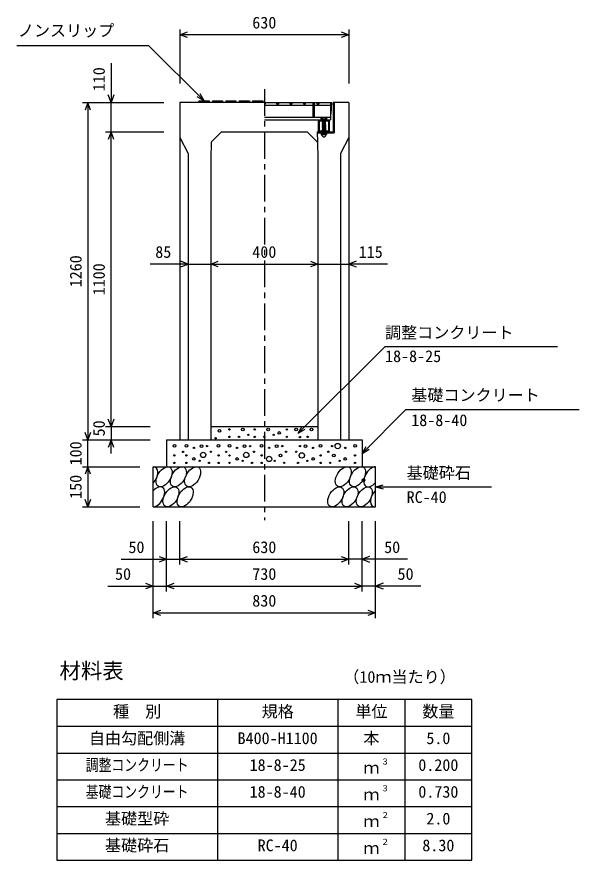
# Model space of a CAD drawing. Units: millimetres, scale not verified. Extents: x -16800 to 16800, y -5940 to 5940.
# Drawn here: x 4433 to 6532, y -3348 to -199 of the extents above; entities that cross this region are included whole.
import ezdxf
from ezdxf.enums import TextEntityAlignment as Align

# ---------------------------------------------------------------- set-up
doc = ezdxf.new("R2010")
doc.units = ezdxf.units.MM
doc.header["$LTSCALE"] = 20
doc.header["$PDMODE"] = 32
doc.header["$PDSIZE"] = 10
doc.linetypes.add('CHAIN1', pattern=[8, 5, -1, 1, -1])
doc.linetypes.add('DOTTED', pattern=[1.75, 0.25, -1.5])
for name, color, linetype, lineweight in [('0-0_DIM', 7, 'Continuous', 25), ('0-2_HATCH', 6, 'Continuous', 25), ('0-3_HYO', 3, 'Continuous', 25), ('0-4_HYO2', 4, 'Continuous', 25), ('0-5_OUTLINE', 3, 'Continuous', 25), ('0-6_TXT', 7, 'Continuous', 25)]:
    doc.layers.add(name, color=color, linetype=linetype, lineweight=lineweight)
doc.layers.add('0-A__0-0_', color=4, linetype='Continuous')
doc.styles.add('ＭＳ ゴシック', font='')
doc.styles.get('ＭＳ ゴシック').set_extended_font_data('MS Gothic')

msp = doc.modelspace()

# ---------------------------------------------------------------- linework, layer by layer
at = {"layer": '0-0_DIM'}
for p, q in [((5041.78, -245.58), (5041.78, -447.32)), ((5671.78, -245.58), (5671.78, -447.32)), ((5671.78, -265.58), (5041.78, -265.58)), ((4432.68, -305.25), (4924.75, -305.25)), ((5131.78, -512.29), (4924.75, -305.25)), ((4784.25, -371.63), (4784.25, -518.79)), ((5131.78, -512.29), (5105.8, -497.29)), ((5131.78, -512.29), (5116.78, -486.31)), ((4677.58, -518.79), (4980.91, -518.79)), ((4697.58, -518.79), (4697.58, -1778.79)), ((4784.25, -628.79), (4784.25, -518.79)), ((4764.25, -628.79), (4980.91, -628.79)), ((4784.25, -1728.79), (4784.25, -628.79)), ((5071.78, -1122.03), (4930.6, -1122.03)), ((5071.78, -1122.03), (5156.78, -1122.03)), ((5156.78, -1122.03), (5556.78, -1122.03)), ((5556.78, -1122.03), (5671.78, -1122.03)), ((5816.25, -1122.03), (5671.78, -1122.03)), ((5885.44, -1665.14), (5721.78, -1828.79)), ((5885.44, -1665.14), (6532.31, -1665.14)), ((4764.25, -1728.79), (4930.91, -1728.79)), ((4784.25, -1728.79), (4784.25, -1778.79)), ((5483.1, -1753.79), (5498.1, -1727.81)), ((5483.1, -1753.79), (5509.08, -1738.79)), ((4677.58, -1778.79), (4930.91, -1778.79)), ((4697.58, -1878.79), (4697.58, -1778.79)), ((4784.25, -1828.79), (4784.25, -1778.79)), ((5721.78, -1828.79), (5736.78, -1802.81)), ((5721.78, -1828.79), (5747.76, -1813.79)), ((4677.58, -1878.79), (4891.78, -1878.79)), ((4697.58, -1878.79), (4697.58, -2028.79)), ((5771.78, -1953.79), (5800.76, -1946.02)), ((5771.78, -1953.79), (6205.1, -1953.79)), ((5771.78, -1953.79), (5800.76, -1961.55)), ((4677.58, -2028.79), (4891.78, -2028.79)), ((4941.78, -2444.3), (4941.78, -2081.96)), ((4991.78, -2344.3), (4991.78, -2081.96)), ((5041.78, -2244.3), (5041.78, -2081.96)), ((5671.78, -2244.3), (5671.78, -2081.96)), ((5721.78, -2344.3), (5721.78, -2081.96)), ((5771.78, -2444.3), (5771.78, -2081.96)), ((4821.78, -2224.3), (5041.78, -2224.3)), ((5041.78, -2224.3), (5671.78, -2224.3)), ((5891.78, -2224.3), (5671.78, -2224.3)), ((4771.78, -2324.3), (4991.78, -2324.3)), ((4991.78, -2324.3), (5721.78, -2324.3)), ((5941.78, -2324.3), (5721.78, -2324.3)), ((4941.78, -2424.3), (5771.78, -2424.3))]:
    msp.add_line(p, q, dxfattribs=at)
at = {"layer": '0-0_DIM', "linetype": 'CHAIN1'}
msp.add_line((5356.78, -468.79), (5356.78, -2078.79), dxfattribs=at)
at = {"layer": '0-0_DIM'}
for points in [[(5070.01, -275.84), (5041.82, -265.58), (5070.01, -255.32)], [(5643.63, -255.32), (5671.82, -265.58), (5643.63, -275.84)], [(4794.51, -490.6), (4784.25, -518.79), (4773.99, -490.6)], [(4707.84, -546.98), (4697.58, -518.79), (4687.32, -546.98)], [(4794.51, -656.98), (4784.25, -628.79), (4773.99, -656.98)], [(5043.59, -1132.29), (5071.78, -1122.03), (5043.59, -1111.77)], [(5184.97, -1132.29), (5156.78, -1122.03), (5184.97, -1111.77)], [(5528.59, -1111.77), (5556.78, -1122.03), (5528.59, -1132.29)], [(5699.97, -1111.77), (5671.78, -1122.03), (5699.97, -1132.29)], [(5483.1, -1753.79), (5807.57, -1429.33), (6451.12, -1429.33)], [(4794.51, -1700.6), (4784.25, -1728.79), (4773.99, -1700.6)], [(4707.84, -1750.6), (4697.58, -1778.79), (4687.32, -1750.6)], [(4794.51, -1806.98), (4784.25, -1778.79), (4773.99, -1806.98)], [(4707.84, -1906.98), (4697.58, -1878.79), (4687.32, -1906.98)], [(4707.84, -2000.6), (4697.58, -2028.79), (4687.32, -2000.6)], [(4963.59, -2214.04), (4991.78, -2224.3), (4963.59, -2234.56)], [(5069.97, -2234.56), (5041.78, -2224.3), (5069.97, -2214.04)], [(5643.59, -2214.04), (5671.78, -2224.3), (5643.59, -2234.56)], [(5749.97, -2214.04), (5721.78, -2224.3), (5749.97, -2234.56)], [(4913.59, -2314.04), (4941.78, -2324.3), (4913.59, -2334.56)], [(5019.97, -2334.56), (4991.78, -2324.3), (5019.97, -2314.04)], [(5693.59, -2314.04), (5721.78, -2324.3), (5693.59, -2334.56)], [(5799.97, -2314.04), (5771.78, -2324.3), (5799.97, -2334.56)], [(4969.97, -2434.56), (4941.78, -2424.3), (4969.97, -2414.04)], [(5743.59, -2414.04), (5771.78, -2424.3), (5743.59, -2434.56)]]:
    msp.add_lwpolyline(points, dxfattribs=at)
at = {"layer": '0-2_HATCH'}
for p, q in [((5112.78, -512.29), (5111.78, -518.79)), ((5112.78, -512.29), (5150.78, -512.29)), ((5150.78, -512.29), (5151.78, -518.79)), ((5162.78, -512.29), (5161.78, -518.79)), ((5162.78, -512.29), (5200.78, -512.29)), ((5200.78, -512.29), (5201.78, -518.79)), ((5212.78, -512.29), (5211.78, -518.79)), ((5212.78, -512.29), (5250.78, -512.29)), ((5250.78, -512.29), (5251.78, -518.79)), ((5262.78, -512.29), (5261.78, -518.79)), ((5262.78, -512.29), (5300.78, -512.29)), ((5300.78, -512.29), (5301.78, -518.79)), ((5312.78, -512.29), (5311.78, -518.79)), ((5312.78, -512.29), (5350.78, -512.29)), ((5350.78, -512.29), (5351.78, -518.79)), ((5356.78, -518.79), (5609.28, -518.79)), ((5356.78, -528.79), (5537.78, -528.79)), ((5537.78, -518.79), (5537.78, -573.79)), ((5542.28, -518.79), (5542.28, -573.79)), ((5542.28, -528.79), (5603.28, -528.79)), ((5603.28, -518.79), (5603.28, -583.79)), ((5614.28, -518.79), (5614.28, -628.79)), ((5617.48, -518.79), (5617.48, -631.99)), ((5356.78, -573.79), (5603.28, -573.79)), ((5356.78, -583.79), (5603.28, -583.79)), ((5570.78, -576.29), (5568.78, -577.79)), ((5568.78, -583.79), (5568.78, -577.79)), ((5589.78, -583.79), (5568.78, -583.79)), ((5569.11, -577.51), (5570.78, -576.29)), ((5587.78, -576.29), (5570.78, -576.29)), ((5572.78, -583.79), (5585.78, -583.79)), ((5572.78, -584.79), (5573.78, -583.79)), ((5573.78, -585.79), (5572.78, -584.79)), ((5572.78, -586.79), (5573.78, -585.79)), ((5573.78, -587.79), (5572.78, -586.79)), ((5572.78, -588.79), (5573.78, -587.79)), ((5585.78, -587.79), (5572.78, -588.79)), ((5573.78, -589.79), (5572.78, -588.79)), ((5572.78, -590.79), (5573.78, -589.79)), ((5585.78, -589.79), (5572.78, -590.79)), ((5573.78, -591.79), (5572.78, -590.79)), ((5572.78, -592.79), (5573.78, -591.79)), ((5585.78, -591.79), (5572.78, -592.79)), ((5573.78, -593.79), (5572.78, -592.79)), ((5572.78, -594.79), (5573.78, -593.79)), ((5585.78, -593.79), (5572.78, -594.79)), ((5573.78, -595.79), (5572.78, -594.79)), ((5585.78, -595.79), (5572.78, -596.79)), ((5572.78, -596.79), (5573.78, -595.79)), ((5585.78, -597.79), (5572.78, -598.79)), ((5573.78, -583.79), (5573.78, -577.79)), ((5584.78, -583.79), (5584.78, -577.79)), ((5584.78, -584.79), (5585.78, -583.79)), ((5585.78, -585.79), (5584.78, -584.79)), ((5584.78, -588.79), (5585.78, -587.79)), ((5585.78, -589.79), (5584.78, -588.79)), ((5584.78, -590.79), (5585.78, -589.79)), ((5585.78, -591.79), (5584.78, -590.79)), ((5584.78, -592.79), (5585.78, -591.79)), ((5585.78, -593.79), (5584.78, -592.79)), ((5584.78, -596.79), (5585.78, -595.79)), ((5585.78, -597.79), (5584.78, -596.79)), ((5584.78, -598.79), (5585.78, -597.79)), ((5589.46, -577.51), (5587.78, -576.29)), ((5589.78, -583.79), (5589.78, -577.79)), ((5554.28, -628.79), (5555.24, -667.25)), ((5554.28, -628.79), (5614.28, -628.79)), ((5573.78, -599.79), (5572.78, -598.79)), ((5585.78, -599.79), (5572.78, -600.79)), ((5572.78, -600.79), (5573.78, -599.79)), ((5573.78, -601.79), (5572.78, -600.79)), ((5585.78, -601.79), (5572.78, -602.79)), ((5572.78, -602.79), (5573.78, -601.79)), ((5573.78, -603.79), (5572.78, -602.79)), ((5585.78, -603.79), (5572.78, -604.79)), ((5572.78, -604.79), (5573.78, -603.79)), ((5573.78, -605.79), (5572.78, -604.79)), ((5585.78, -605.79), (5572.78, -606.79)), ((5572.78, -606.79), (5573.78, -605.79)), ((5573.78, -607.79), (5572.78, -606.79)), ((5585.78, -607.79), (5572.78, -608.79)), ((5572.78, -608.79), (5573.78, -607.79)), ((5573.78, -609.79), (5572.78, -608.79)), ((5585.78, -609.79), (5572.78, -610.79)), ((5572.78, -610.79), (5573.78, -609.79)), ((5573.78, -611.79), (5572.78, -610.79)), ((5585.78, -611.79), (5572.78, -612.79)), ((5572.78, -612.79), (5573.78, -611.79)), ((5573.78, -613.79), (5572.78, -612.79)), ((5585.78, -613.79), (5572.78, -614.79)), ((5572.78, -614.79), (5573.78, -613.79)), ((5573.78, -615.79), (5572.78, -614.79)), ((5585.78, -615.79), (5572.78, -616.79)), ((5572.78, -616.79), (5573.78, -615.79)), ((5573.78, -617.79), (5572.78, -616.79)), ((5585.78, -617.79), (5572.78, -618.79)), ((5572.78, -618.79), (5573.78, -617.79)), ((5573.78, -619.79), (5572.78, -618.79)), ((5585.78, -619.79), (5572.78, -620.79)), ((5572.78, -620.79), (5573.78, -619.79)), ((5573.78, -621.79), (5572.78, -620.79)), ((5585.78, -621.79), (5572.78, -622.79)), ((5572.78, -622.79), (5573.78, -621.79)), ((5573.78, -623.79), (5572.78, -622.79)), ((5585.78, -623.79), (5572.78, -624.79)), ((5572.78, -624.79), (5573.78, -623.79)), ((5573.78, -625.79), (5572.78, -624.79)), ((5572.79, -626.79), (5573.79, -625.79)), ((5573.79, -627.79), (5572.79, -626.79)), ((5572.79, -628.79), (5573.79, -627.79)), ((5573.79, -629.79), (5572.79, -628.79)), ((5585.78, -599.79), (5584.78, -598.79)), ((5584.78, -600.79), (5585.78, -599.79)), ((5584.78, -600.79), (5585.78, -601.79)), ((5584.78, -602.79), (5585.78, -601.79)), ((5584.78, -602.79), (5585.78, -603.79)), ((5584.78, -604.79), (5585.78, -603.79)), ((5584.78, -604.79), (5585.78, -605.79)), ((5584.78, -606.79), (5585.78, -605.79)), ((5584.78, -606.79), (5585.78, -607.79)), ((5584.78, -608.79), (5585.78, -607.79)), ((5584.78, -608.79), (5585.78, -609.79)), ((5584.78, -610.79), (5585.78, -609.79)), ((5584.78, -610.79), (5585.78, -611.79)), ((5584.78, -612.79), (5585.78, -611.79)), ((5584.78, -612.79), (5585.78, -613.79)), ((5584.78, -614.79), (5585.78, -613.79)), ((5584.78, -614.79), (5585.78, -615.79)), ((5584.78, -616.79), (5585.78, -615.79)), ((5584.78, -616.79), (5585.78, -617.79)), ((5584.78, -618.79), (5585.78, -617.79)), ((5584.78, -618.79), (5585.78, -619.79)), ((5584.78, -620.79), (5585.78, -619.79)), ((5584.78, -620.79), (5585.78, -621.79)), ((5584.78, -622.79), (5585.78, -621.79)), ((5584.78, -622.79), (5585.79, -623.79)), ((5584.78, -624.79), (5585.78, -623.79)), ((5584.78, -624.79), (5585.79, -625.79)), ((5584.79, -626.79), (5585.79, -625.79)), ((5584.79, -626.79), (5585.79, -627.79)), ((5584.79, -628.79), (5585.79, -627.79)), ((5584.79, -628.79), (5585.79, -629.79)), ((5554.28, -631.99), (5617.48, -631.99)), ((5569.94, -631.99), (5569.08, -632.64)), ((5569.08, -632.64), (5569.08, -637.82)), ((5570.77, -638.79), (5569.08, -637.82)), ((5588.62, -631.99), (5569.94, -631.99)), ((5570.77, -639.12), (5570.77, -638.79)), ((5587.8, -638.79), (5570.77, -638.79)), ((5587.8, -639.12), (5570.77, -639.12)), ((5572.79, -630.79), (5573.79, -629.79)), ((5573.79, -631.79), (5572.79, -630.79)), ((5573.6, -631.99), (5573.79, -631.79)), ((5573.6, -631.99), (5585.6, -631.99)), ((5574.18, -632.64), (5574.18, -637.82)), ((5584.39, -632.64), (5584.39, -637.82)), ((5584.79, -630.79), (5585.79, -629.79)), ((5584.79, -630.79), (5585.79, -631.8)), ((5585.6, -631.99), (5585.79, -631.8)), ((5587.8, -638.79), (5589.49, -637.82)), ((5587.8, -639.12), (5587.8, -638.79)), ((5588.62, -631.99), (5589.49, -632.64)), ((5589.49, -632.64), (5589.49, -637.82))]:
    msp.add_line(p, q, dxfattribs=at)
at = {"layer": '0-2_HATCH', "linetype": 'DOTTED'}
for p, q in [((5585.78, -583.79), (5572.78, -584.79)), ((5585.78, -585.79), (5572.78, -586.79)), ((5585.79, -625.79), (5572.79, -626.79)), ((5585.79, -627.79), (5572.79, -628.79)), ((5585.79, -629.79), (5572.79, -630.79))]:
    msp.add_line(p, q, dxfattribs=at)
at = {"layer": '0-2_HATCH'}
for points in [[(5359.78, -518.79), (5359.78, -524.79), (5356.78, -524.79)], [(5409.78, -518.79), (5409.78, -524.79), (5403.78, -524.79), (5403.78, -518.79)], [(5459.78, -518.79), (5459.78, -524.79), (5453.78, -524.79), (5453.78, -518.79)], [(5509.78, -518.79), (5509.78, -524.79), (5503.78, -524.79), (5503.78, -518.79)], [(5559.78, -518.79), (5559.78, -524.79), (5553.78, -524.79), (5553.78, -518.79)], [(5603.28, -562.79), (5606.28, -562.79), (5609.28, -518.79)], [(5572.78, -598.79), (5573.78, -597.79), (5572.78, -596.79)], [(5585.78, -587.79), (5584.78, -586.79), (5585.78, -585.79)], [(5585.78, -595.79), (5584.78, -594.79), (5585.78, -593.79)]]:
    msp.add_lwpolyline(points, dxfattribs=at)
for points in [[(5599.28, -583.79), (5599.28, -628.79), (5559.28, -628.79), (5559.28, -583.79)], [(5596.08, -586.99), (5596.08, -625.59), (5562.48, -625.59), (5562.48, -586.99)]]:
    msp.add_lwpolyline(points, close=True, dxfattribs=at)
for centre, radius in [((5188.82, -1744.53), 5), ((5226.28, -1739.48), 2.5), ((5276.19, -1739.48), 5), ((5297.21, -1759.61), 2.5), ((5320.75, -1739.48), 2.5), ((5370.66, -1739.48), 5), ((5391.69, -1759.61), 2.5), ((5412.71, -1752.61), 5), ((5440.75, -1739.48), 2.5), ((5475.92, -1739.76), 5), ((5532.61, -1739.48), 5), ((5174.8, -1772.55), 2.5), ((5226.28, -1767.49), 2.5), ((5262.17, -1767.49), 2.5), ((5320.75, -1767.49), 2.5), ((5356.64, -1767.49), 2.5), ((5440.75, -1767.49), 2.5), ((5489.94, -1767.77), 2.5), ((5518.59, -1767.49), 2.5), ((5630.74, -1801.61), 10), ((5021.11, -1800.74), 5), ((5053.43, -1823.53), 2.5), ((5065.85, -1800.74), 5), ((5093.89, -1808.61), 2.5), ((5121.92, -1801.61), 5), ((5128.46, -1834.62), 10), ((5142.95, -1801.61), 2.5), ((5156.97, -1822.62), 2.5), ((5185.85, -1800.74), 5), ((5214.33, -1823.53), 2.5), ((5226.75, -1800.74), 5), ((5254.79, -1808.61), 2.5), ((5282.82, -1801.61), 5), ((5289.36, -1834.62), 10), ((5303.86, -1801.61), 2.5), ((5317.87, -1822.62), 2.5), ((5346.75, -1800.74), 5), ((5374.79, -1808.61), 2.5), ((5402.82, -1801.61), 5), ((5423.86, -1801.61), 2.5), ((5437.87, -1822.62), 2.5), ((5475.69, -1822.62), 2.5), ((5489.71, -1801.61), 2.5), ((5510.74, -1801.61), 5), ((5538.78, -1808.61), 2.5), ((5566.82, -1800.74), 5), ((5595.69, -1822.62), 2.5), ((5609.71, -1801.61), 2.5), ((5658.78, -1808.61), 2.5), ((5695.76, -1800.74), 5), ((5021.11, -1836.63), 2.5), ((5065.85, -1836.63), 2.5), ((5093.89, -1849.76), 5), ((5114.91, -1856.76), 2.5), ((5185.85, -1836.63), 2.5), ((5226.75, -1836.63), 2.5), ((5254.79, -1849.76), 5), ((5275.82, -1856.76), 2.5), ((5346.75, -1836.63), 2.5), ((5374.79, -1849.76), 10), ((5395.82, -1856.76), 2.5), ((5416.84, -1836.63), 5), ((5496.72, -1836.63), 10), ((5517.75, -1856.76), 2.5), ((5538.78, -1849.76), 5), ((5566.82, -1836.63), 2.5), ((5616.72, -1836.63), 5), ((5637.75, -1856.76), 2.5), ((5658.78, -1849.76), 5), ((5695.76, -1836.63), 2.5), ((5021.11, -1864.64), 2.5), ((5065.85, -1864.64), 2.5), ((5149.96, -1864.64), 2.5), ((5185.85, -1864.64), 2.5), ((5226.75, -1864.64), 2.5), ((5310.86, -1864.64), 2.5), ((5346.75, -1864.64), 2.5), ((5430.86, -1864.64), 2.5), ((5482.7, -1864.64), 2.5), ((5566.82, -1864.64), 2.5), ((5602.7, -1864.64), 2.5), ((5695.76, -1864.64), 2.5)]:
    msp.add_circle(centre, radius, dxfattribs=at)
for centre, radius, start, end in [((5571.28, -580.41), 3.62, 46.39563, 133.60437), ((5579.28, -592.41), 15.62, 69.39075, 110.60925), ((5587.28, -580.41), 3.62, 46.39563, 133.60437), ((5571.63, -637.34), 5.35, 61.49832, 118.50684), ((5571.63, -633.12), 5.35, 241.49843, 298.50089), ((5579.28, -639.12), 8.19, 180, 359.99995), ((5579.28, -652.41), 20.42, 75.52621, 104.47362), ((5579.28, -618.05), 20.42, 255.52638, 284.47374), ((5586.94, -637.34), 5.35, 61.49231, 118.50169), ((5586.94, -633.12), 5.35, 241.49989, 298.5)]:
    msp.add_arc(centre, radius, start, end, dxfattribs=at)
for centre, start_param, end_param in [((4929.42, -1916.3), 4.385593, 6.6745444), ((5757.92, -1916.3), 0.3357715, 4.4411806), ((4954.74, -1991.29), 3.5111464, 7.548991), ((5783.25, -1991.29), 1.2110787, 3.5658734)]:
    msp.add_ellipse(centre, major_axis=(21.81, 35.31), ratio=0.5792, start_param=start_param, end_param=end_param, dxfattribs=at)
for centre in [(4982.63, -1916.3), (5035.84, -1916.3), (5089.05, -1916.3), (5651.51, -1916.3), (5704.72, -1916.3), (5007.95, -1991.29), (5061.16, -1991.29), (5623.62, -1991.29), (5676.83, -1991.29), (5730.04, -1991.29)]:
    msp.add_ellipse(centre, major_axis=(21.81, 35.31), ratio=0.5792, dxfattribs=at)
at = {"layer": '0-3_HYO'}
for p, q in [((5181.78, -2747.75), (5181.78, -3347.75)), ((5631.78, -2747.75), (5631.78, -3347.75)), ((5881.78, -2747.75), (5881.78, -3347.75)), ((4581.78, -2847.75), (6131.78, -2847.75))]:
    msp.add_line(p, q, dxfattribs=at)
msp.add_lwpolyline([(4581.78, -3347.75), (6131.78, -3347.75), (6131.78, -2747.75), (4581.78, -2747.75)], close=True, dxfattribs=at)
at = {"layer": '0-4_HYO2'}
for p, q in [((4581.78, -2947.75), (6131.78, -2947.75)), ((4581.78, -3047.75), (6131.78, -3047.75)), ((4581.78, -3147.75), (6131.78, -3147.75)), ((4581.78, -3247.75), (6131.78, -3247.75))]:
    msp.add_line(p, q, dxfattribs=at)
at = {"layer": '0-5_OUTLINE'}
for p, q in [((5356.78, -518.79), (5041.78, -518.79)), ((5041.78, -518.79), (5041.78, -1778.79)), ((5671.78, -518.79), (5614.28, -518.79)), ((5671.78, -518.79), (5671.78, -1778.79)), ((5196.78, -628.79), (5516.78, -628.79)), ((5041.78, -648.79), (5071.78, -708.79)), ((5671.78, -648.79), (5641.78, -708.79)), ((5071.78, -708.79), (5071.78, -1778.79)), ((5641.78, -708.79), (5641.78, -1778.79)), ((5156.78, -728.79), (5156.78, -1778.79)), ((5556.78, -728.79), (5556.78, -1778.79)), ((5156.78, -1728.79), (5556.78, -1728.79)), ((4991.78, -1778.79), (4991.78, -1878.79)), ((4991.78, -1778.79), (5721.78, -1778.79)), ((5041.78, -1778.79), (5156.78, -1778.79)), ((5556.78, -1778.79), (5671.78, -1778.79)), ((5721.78, -1778.79), (5721.78, -1878.79)), ((4941.78, -2028.79), (4941.78, -1878.79)), ((4941.78, -1878.79), (5771.78, -1878.79)), ((5771.78, -2028.79), (5771.78, -1878.79)), ((4941.78, -2028.79), (5771.78, -2028.79))]:
    msp.add_line(p, q, dxfattribs=at)
for points in [[(5196.78, -628.79), (5158.32, -667.25), (5156.78, -728.79)], [(5516.78, -628.79), (5555.24, -667.25), (5556.78, -728.79)]]:
    msp.add_lwpolyline(points, dxfattribs=at)
at = {"layer": '0-A__0-0_'}
msp.add_point((5726.78, -1928.79), dxfattribs=at)

# ---------------------------------------------------------------- texts
at = {"layer": '0-0_DIM', "style": 'ＭＳ ゴシック'}
for s, p in [('630', (5311.78, -255.58)), ('ノンスリップ', (4436.53, -285.07)), ('85', (4949.63, -1112.03)), ('400', (5311.78, -1112.03)), ('115', (5709.15, -1112.03)), ('調整コンクリート', (5807.57, -1412.9)), ('18-8-25', (5807.57, -1501.18)), ('基礎コンクリート', (5905.44, -1646.4)), ('18-8-40', (5905.44, -1740.22)), ('基礎砕石', (5888.1, -1936.62)), ('RC-40', (5888.1, -2027.31)), ('50', (4849.34, -2214.3)), ('630', (5311.78, -2214.3)), ('50', (5804.22, -2214.3)), ('50', (4799.34, -2314.3)), ('730', (5311.78, -2314.3)), ('50', (5854.22, -2314.3)), ('830', (5311.78, -2414.3))]:
    msp.add_text(s, height=43.99, dxfattribs=at).set_placement(p, align=Align.BOTTOM_LEFT)
for s, p in [('110', (4774.25, -476.7)), ('1260', (4687.58, -1208.79)), ('1100', (4774.25, -1238.79)), ('50', (4774.25, -1765.46)), ('100', (4687.58, -1873.79)), ('150', (4687.58, -1998.79))]:
    msp.add_text(s, height=43.99, rotation=90, dxfattribs=at).set_placement(p, align=Align.BOTTOM_LEFT)
at = {"layer": '0-6_TXT', "style": 'ＭＳ ゴシック'}
for s, height, p in [('材料表', 58.65, (4591.78, -2687.75)), ('（10ｍ当たり）', 43.99, (5651.78, -2698.75)), ('種\u3000別', 43.99, (4791.78, -2827.75)), ('規格', 43.99, (5346.78, -2827.75)), ('単位', 43.99, (5696.78, -2827.75)), ('数量', 43.99, (5946.78, -2827.75)), ('自由勾配側溝', 43.99, (4701.78, -2927.75)), ('本', 43.99, (5726.78, -2927.75)), ('B400-H1100', 43.99, (5256.78, -2927.75)), ('5.0', 43.99, (5961.78, -2927.75)), ('18-8-25', 43.99, (5301.78, -3027.75)), ('ｍ', 43.99, (5726.78, -3037.75)), ('３', 21.99, (5792.33, -2997.38)), ('0.200', 43.99, (5931.78, -3027.75)), ('18-8-40', 43.99, (5301.78, -3127.75)), ('３', 21.99, (5792.33, -3097.38)), ('0.730', 43.99, (5931.78, -3127.75)), ('ｍ', 43.99, (5726.78, -3137.75)), ('基礎型砕', 43.99, (4761.78, -3227.75)), ('２', 21.99, (5792.33, -3197.38)), ('2.0', 43.99, (5961.78, -3227.75)), ('ｍ', 43.99, (5726.78, -3237.75)), ('基礎砕石', 43.99, (4761.78, -3327.75)), ('RC-40', 43.99, (5331.78, -3327.75)), ('２', 21.99, (5792.33, -3297.38)), ('8.30', 43.99, (5946.78, -3327.75)), ('ｍ', 43.99, (5726.78, -3337.75))]:
    msp.add_text(s, height=height, dxfattribs=at).set_placement(p, align=Align.BOTTOM_LEFT)
at = {"layer": '0-6_TXT', "style": 'ＭＳ ゴシック', "width": 0.8}
for s, p in [('調整コンクリート', (4689.78, -3027.75)), ('基礎コンクリート', (4689.78, -3127.75))]:
    msp.add_text(s, height=43.99, dxfattribs=at).set_placement(p, align=Align.BOTTOM_LEFT)

doc.saveas('drawing.dxf')
